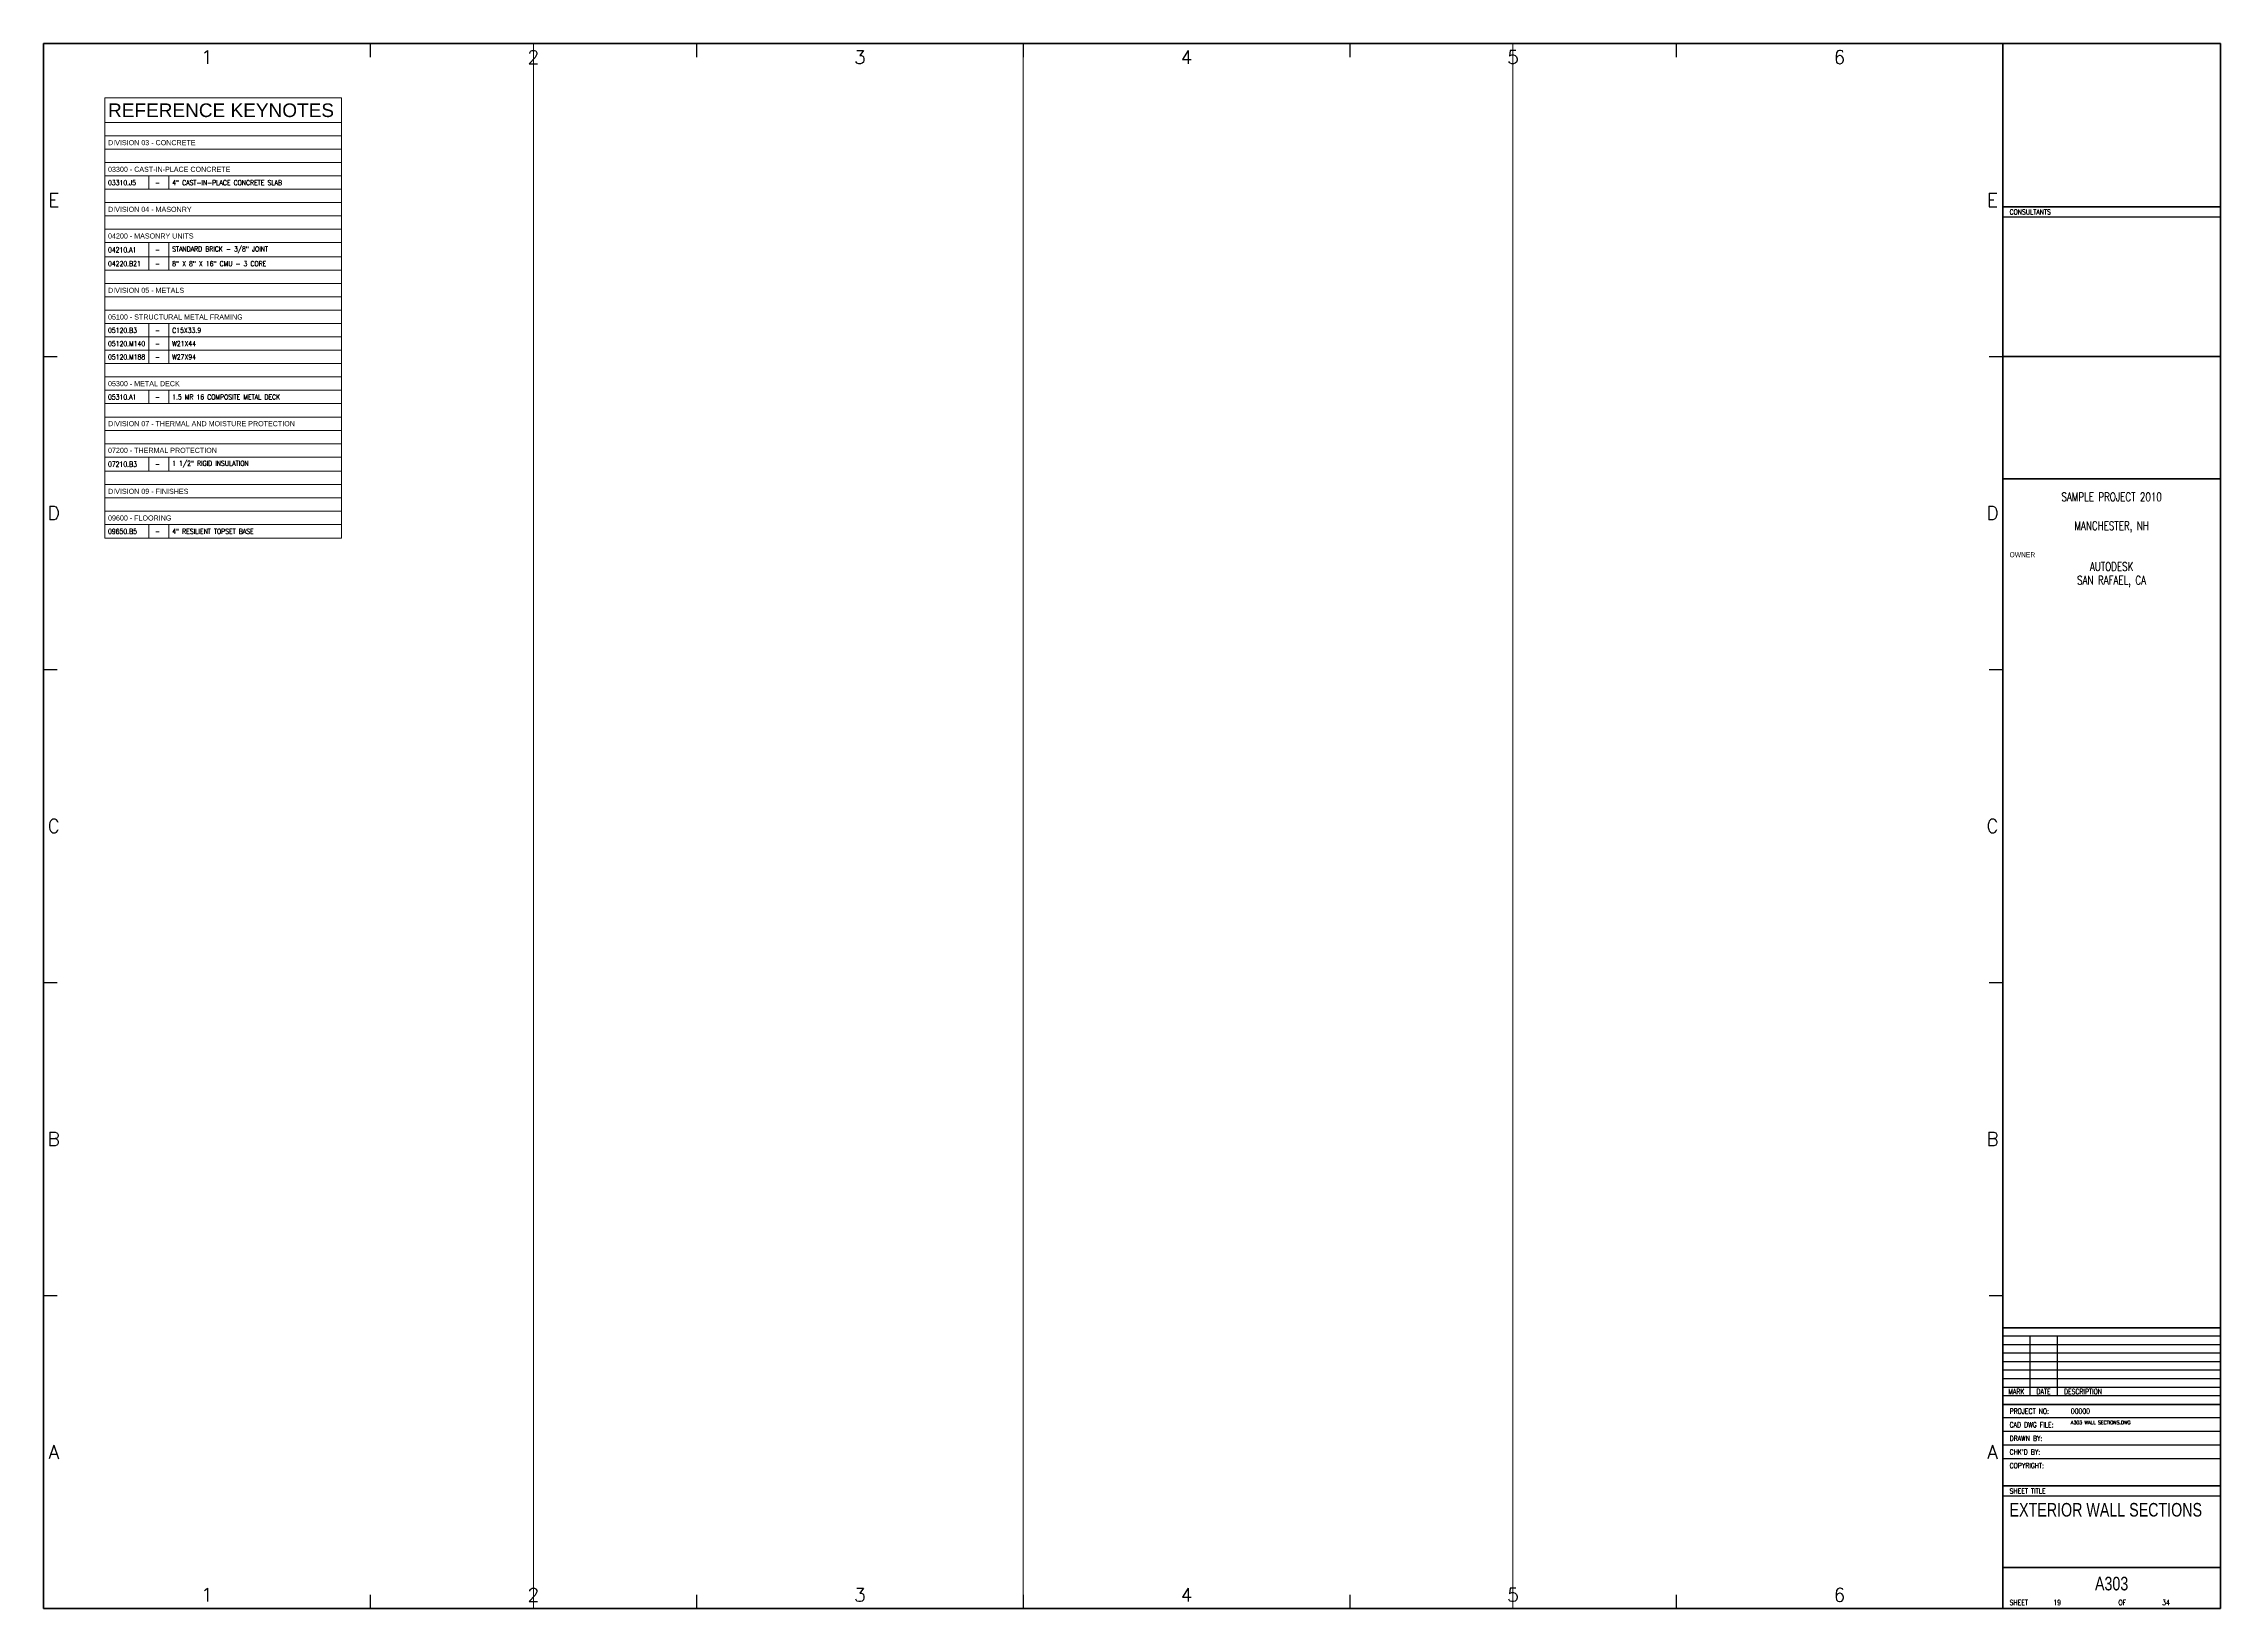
# Paper-space layout 'A302 Wall Sections' of a CAD drawing. Header units: inches. Extents: x 0 to 40, y 0 to 28.8.
import ezdxf
from ezdxf.enums import TextEntityAlignment as Align

# ---------------------------------------------------------------- set-up
doc = ezdxf.new("R2010")
doc.units = ezdxf.units.IN
doc.header["$LTSCALE"] = 0.5
doc.header["$MEASUREMENT"] = 0
doc.layers.get('0').update_dxf_attribs({"lineweight": 18})
doc.layers.get('Defpoints').update_dxf_attribs({"color": 140, "lineweight": 18})
for name, color, linetype, lineweight in [('A-Anno-Note', 231, 'Continuous', 25), ('A-Anno-Titl', 233, 'Continuous', 50), ('A-Anno-Titl-Bdry', 239, 'Continuous', 200), ('A-Anno-Titl-Note', 231, 'Continuous', 25), ('A-Anno-Titl-Otln', 236, 'Continuous', 140), ('A-Anno-Titl-Thin', 231, 'Continuous', 25)]:
    doc.layers.add(name, color=color, linetype=linetype, lineweight=lineweight)
doc.layers.add('G-Anno-Nplt', color=140, linetype='Continuous', lineweight=18, plot=False)
doc.styles.add('Arch-Dim', font='romans.shx', dxfattribs={"width": 0.75})
doc.styles.add('RomanS', font='romans.shx')
doc.styles.add('Schedule-Header', font='arial.ttf')
doc.styles.add('Title-Fine', font='romans.shx', dxfattribs={"width": 0.75})
doc.styles.add('Title-Normal', font='arial.ttf', dxfattribs={"width": 0.75})

# ---------------------------------------------------------------- blocks, each defined once
blk = doc.blocks.new('*T5')
at = {"layer": 'A-Anno-Note', "color": 0, "linetype": 'ByBlock', "lineweight": -2, "transparency": 16777216}
for p, q in [((0, 0), (4.347, 0)), ((0, 0), (0, -0.453)), ((4.347, 0), (4.347, -0.453))]:
    blk.add_line(p, q, dxfattribs=at)
at = {"layer": 'Defpoints', "color": 8, "linetype": 'ByBlock', "lineweight": 0, "transparency": 16777216}
for p, q in [((0, -0.453), (4.347, -0.453)), ((0, -0.453), (0, -8.084)), ((0, -0.698), (4.347, -0.698)), ((4.347, -0.453), (4.347, -8.084)), ((0, -0.943), (4.347, -0.943)), ((0, -1.188), (4.347, -1.188)), ((0, -1.433), (4.347, -1.433)), ((0.809, -1.433), (0.809, -1.678)), ((1.179, -1.433), (1.179, -1.678)), ((0, -1.678), (4.347, -1.678)), ((0, -1.923), (4.347, -1.923)), ((0, -2.168), (4.347, -2.168)), ((0, -2.413), (4.347, -2.413)), ((0, -2.658), (4.347, -2.658)), ((0.809, -2.658), (0.809, -3.166)), ((1.179, -2.658), (1.179, -3.166)), ((0, -2.921), (4.347, -2.921)), ((0, -3.166), (4.347, -3.166)), ((0, -3.411), (4.347, -3.411)), ((0, -3.656), (4.347, -3.656)), ((0, -3.901), (4.347, -3.901)), ((0, -4.146), (4.347, -4.146)), ((0, -4.391), (4.347, -4.391)), ((0.809, -4.146), (0.809, -4.881)), ((1.179, -4.146), (1.179, -4.881)), ((0, -4.636), (4.347, -4.636)), ((0, -4.881), (4.347, -4.881)), ((0, -5.126), (4.347, -5.126)), ((0, -5.371), (4.347, -5.371)), ((0.809, -5.371), (0.809, -5.616)), ((1.179, -5.371), (1.179, -5.616)), ((0, -5.616), (4.347, -5.616)), ((0, -5.861), (4.347, -5.861)), ((0, -6.106), (4.347, -6.106)), ((0, -6.351), (4.347, -6.351)), ((0, -6.596), (4.347, -6.596)), ((0.809, -6.596), (0.809, -6.859)), ((1.179, -6.596), (1.179, -6.859)), ((0, -6.859), (4.347, -6.859)), ((0, -7.104), (4.347, -7.104)), ((0, -7.349), (4.347, -7.349)), ((0, -7.594), (4.347, -7.594)), ((0, -7.839), (4.347, -7.839)), ((0.809, -7.839), (0.809, -8.084)), ((1.179, -7.839), (1.179, -8.084)), ((0, -8.084), (4.347, -8.084))]:
    blk.add_line(p, q, dxfattribs=at)
at = {"layer": 'A-Anno-Note', "color": 0, "transparency": 16777216, "attachment_point": 4}
for s, insert, char_height, width, style in [('REFERENCE KEYNOTES', (0.06, -0.227), 0.25, 4.22668, 'Schedule-Header'), ('DIVISION 03 - CONCRETE', (0.06, -0.821), 0.09375, 4.22668, 'Schedule-Header'), ('03300 - CAST-IN-PLACE CONCRETE', (0.06, -1.311), 0.09375, 4.22668, 'Schedule-Header'), ('03310.J5', (0.06, -1.556), 0.0938, 0.68946, 'Title-Fine'), (' - ', (0.869, -1.556), 0.0938, 0.25, 'Title-Fine'), ('4" CAST-IN-PLACE CONCRETE SLAB', (1.239, -1.556), 0.09375, 3.04722, 'Title-Fine'), ('DIVISION 04 - MASONRY', (0.06, -2.046), 0.09375, 4.22668, 'Schedule-Header'), ('04200 - MASONRY UNITS', (0.06, -2.536), 0.09375, 4.22668, 'Schedule-Header'), ('04210.A1', (0.06, -2.79), 0.0938, 0.68946, 'Title-Fine'), (' - ', (0.869, -2.79), 0.0938, 0.25, 'Title-Fine'), ('STANDARD BRICK - 3/8" JOINT', (1.239, -2.79), 0.09375, 3.04722, 'Title-Fine'), ('04220.B21', (0.06, -3.044), 0.0938, 0.68946, 'Title-Fine'), (' - ', (0.869, -3.044), 0.0938, 0.25, 'Title-Fine'), ('8" X 8" X 16" CMU - 3 CORE', (1.239, -3.044), 0.09375, 3.04722, 'Title-Fine'), ('DIVISION 05 - METALS', (0.06, -3.534), 0.09375, 4.22668, 'Schedule-Header'), ('05100 - STRUCTURAL METAL FRAMING', (0.06, -4.024), 0.09375, 4.22668, 'Schedule-Header'), ('05120.B3', (0.06, -4.269), 0.0938, 0.68946, 'Title-Fine'), (' - ', (0.869, -4.269), 0.0938, 0.25, 'Title-Fine'), ('C15X33.9', (1.239, -4.269), 0.0938, 3.04722, 'Title-Fine'), ('05120.M140', (0.06, -4.514), 0.0938, 0.68946, 'Title-Fine'), ('05120.M188', (0.06, -4.759), 0.0938, 0.68946, 'Title-Fine'), (' - ', (0.869, -4.514), 0.0938, 0.25, 'Title-Fine'), (' - ', (0.869, -4.759), 0.0938, 0.25, 'Title-Fine'), ('W21X44', (1.239, -4.514), 0.0938, 3.04722, 'Title-Fine'), ('W27X94', (1.239, -4.759), 0.0938, 3.04722, 'Title-Fine'), ('05300 - METAL DECK', (0.06, -5.249), 0.09375, 4.22668, 'Schedule-Header'), ('05310.A1', (0.06, -5.494), 0.0938, 0.68946, 'Title-Fine'), (' - ', (0.869, -5.494), 0.0938, 0.25, 'Title-Fine'), ('1.5 MR 16 COMPOSITE METAL DECK', (1.239, -5.494), 0.09375, 3.04722, 'Title-Fine'), ('DIVISION 07 - THERMAL AND MOISTURE PROTECTION', (0.06, -5.984), 0.09375, 4.22668, 'Schedule-Header'), ('07200 - THERMAL PROTECTION', (0.06, -6.474), 0.09375, 4.22668, 'Schedule-Header'), ('07210.B3', (0.06, -6.728), 0.0938, 0.68946, 'Title-Fine'), (' - ', (0.869, -6.728), 0.0938, 0.25, 'Title-Fine'), ('1 1/2" RIGID INSULATION', (1.239, -6.728), 0.09375, 3.04722, 'Title-Fine'), ('DIVISION 09 - FINISHES', (0.06, -7.227), 0.09375, 4.22668, 'Schedule-Header'), ('09600 - FLOORING', (0.06, -7.717), 0.09375, 4.22668, 'Schedule-Header'), ('09650.B5', (0.06, -7.962), 0.0938, 0.68946, 'Title-Fine'), (' - ', (0.869, -7.962), 0.0938, 0.25, 'Title-Fine'), ('4" RESILIENT TOPSET BASE', (1.239, -7.962), 0.09375, 3.04722, 'Title-Fine')]:
    blk.add_mtext(s, dxfattribs=dict(at, insert=insert, char_height=char_height, width=width, style=style))

psp = doc.layouts.new('A302 Wall Sections')

# ---------------------------------------------------------------- linework, layer by layer
at = {"layer": 'A-Anno-Titl-Bdry'}
for p, q in [((36, 25.75), (40, 25.75)), ((36, 23), (40, 23)), ((40, 20.75), (36, 20.75)), ((40, 5.156), (36, 5.156)), ((40, 3.75), (36, 3.75)), ((40, 2.25), (36, 2.25)), ((40, 0.75), (36, 0.75))]:
    psp.add_line(p, q, dxfattribs=at)
at = {"layer": 'A-Anno-Titl-Otln'}
psp.add_line((36, 28.75), (36, 0), dxfattribs=at)
psp.add_lwpolyline([(0, 0), (40, 0), (40, 28.75), (0, 28.75)], close=True, dxfattribs=at)
at = {"layer": 'A-Anno-Titl-Thin'}
for p, q in [((6, 28.75), (6, 28.5)), ((12, 28.75), (12, 28.5)), ((18, 28.75), (18, 28.5)), ((24, 28.75), (24, 28.5)), ((30, 28.75), (30, 28.5)), ((40, 25.562), (36, 25.562)), ((0, 23), (0.25, 23)), ((35.75, 23), (36, 23)), ((0, 17.25), (0.25, 17.25)), ((35.75, 17.25), (36, 17.25)), ((0, 11.5), (0.25, 11.5)), ((35.75, 11.5), (36, 11.5)), ((0, 5.75), (0.25, 5.75)), ((35.75, 5.75), (36, 5.75)), ((40, 5), (36, 5)), ((40, 4.844), (36, 4.844)), ((36.5, 5), (36.5, 3.906)), ((37, 5), (37, 3.906)), ((40, 4.688), (36, 4.688)), ((40, 4.531), (36, 4.531)), ((40, 4.375), (36, 4.375)), ((40, 4.219), (36, 4.219)), ((40, 4.062), (36, 4.062)), ((40, 3.906), (36, 3.906)), ((40, 3.5), (36, 3.5)), ((40, 3.25), (36, 3.25)), ((40, 3), (36, 3)), ((40, 2.75), (36, 2.75)), ((40, 2.062), (36, 2.062)), ((6, 0.25), (6, 0)), ((12, 0.25), (12, 0)), ((18, 0.25), (18, 0)), ((24, 0.25), (24, 0)), ((30, 0.25), (30, 0))]:
    psp.add_line(p, q, dxfattribs=at)
at = {"layer": 'G-Anno-Nplt'}
for points in [[(9, 0), (9, 28.75), (18, 28.75), (18, 0)], [(18, 0), (18, 28.75), (27, 28.75), (27, 0)], [(27, 0), (27, 28.75), (36, 28.75), (36, 0)]]:
    psp.add_lwpolyline(points, close=True, dxfattribs=at)

# ---------------------------------------------------------------- block references
psp.add_blockref('*T5', (1.125, 27.75))

# ---------------------------------------------------------------- texts
at = {"layer": 'A-Anno-Titl', "style": 'RomanS'}
for s, p in [('1', (3, 28.5)), ('2', (9, 28.5)), ('3', (15, 28.5)), ('4', (21, 28.5)), ('5', (27, 28.5)), ('6', (33, 28.5)), ('E', (0.188, 25.875)), ('E', (35.812, 25.875)), ('D', (0.188, 20.125)), ('D', (35.812, 20.125)), ('C', (0.188, 14.375)), ('C', (35.812, 14.375)), ('B', (0.188, 8.625)), ('B', (35.812, 8.625)), ('A', (0.188, 2.875)), ('A', (35.812, 2.875)), ('1', (3, 0.25)), ('2', (9, 0.25)), ('3', (15, 0.25)), ('4', (21, 0.25)), ('5', (27, 0.25)), ('6', (33, 0.25))]:
    psp.add_text(s, height=0.25, dxfattribs=at).set_placement(p, align=Align.MIDDLE)
at = {"layer": 'A-Anno-Titl'}
for s, insert, char_height, width, attachment_point, style in [('SAMPLE PROJECT 2010', (38, 20.5), 0.15625, 3.76213, 2, 'Arch-Dim'), ('MANCHESTER, NH', (38, 19.969), 0.15625, 3.76213, 2, 'Arch-Dim'), ('AUTODESK', (38, 19.219), 0.1562, 3.76114, 2, 'Arch-Dim'), ('SAN RAFAEL, CA', (38, 18.969), 0.15625, 3.74076, 2, 'Arch-Dim'), ('00000', (37.25, 3.577), 0.0938, 2.625, 7, 'Title-Fine'), ('A303 WALL SECTIONS.DWG', (37.25, 3.448), 0.0625, 2.625, 1, 'RomanS'), ('EXTERIOR WALL SECTIONS', (36.125, 1.938), 0.25, 3.75, 1, 'Title-Normal'), ('A303', (38, 0.328), 0.25, 3.76152, 8, 'Title-Normal'), ('19', (37, 0.062), 0.0938, 1, 8, 'Arch-Dim'), ('34', (39, 0.062), 0.0938, 1, 8, 'Arch-Dim')]:
    psp.add_mtext(s, dxfattribs=dict(at, insert=insert, char_height=char_height, width=width, attachment_point=attachment_point, style=style))
at = {"layer": 'A-Anno-Titl-Note', "width": 0.75}
for s, height, style, p in [('CONSULTANTS', 0.09375, 'Title-Fine', (36.125, 25.609)), ('OWNER', 0.0938, 'Title-Normal', (36.125, 19.312)), ('DESCRIPTION', 0.09375, 'Title-Fine', (37.125, 3.938)), ('PROJECT NO:', 0.09375, 'Title-Fine', (36.125, 3.577)), ('CAD DWG FILE:', 0.09375, 'Title-Fine', (36.125, 3.327)), ("CHK'D BY:", 0.0938, 'Title-Fine', (36.125, 2.827)), ('DRAWN BY:', 0.0938, 'Title-Fine', (36.125, 3.077)), ('COPYRIGHT:', 0.0938, 'Title-Fine', (36.125, 2.577)), ('SHEET TITLE', 0.09375, 'Title-Fine', (36.125, 2.109)), ('SHEET', 0.0938, 'Title-Fine', (36.125, 0.062)), ('OF', 0.0938, 'Title-Fine', (38.125, 0.062))]:
    psp.add_text(s, height=height, dxfattribs=dict(at, style=style)).set_placement(p)
at = {"layer": 'A-Anno-Titl-Note', "style": 'Title-Fine', "width": 0.75}
for s, p in [('MARK', (36.25, 3.938)), ('DATE', (36.75, 3.938))]:
    psp.add_text(s, height=0.0938, dxfattribs=at).set_placement(p, align=Align.CENTER)

# ---------------------------------------------------------------- viewports
at = {"layer": 'G-Anno-Nplt'}
for center, view_center_point, status, frozen in [((13.5, 14.375), (5710.888, 450.93), 4, ['A-Anno-Titl', 'A-Anno-Titl-Bdry', 'A-Anno-Titl-Note', 'A-Anno-Titl-Otln', 'A-Anno-Titl-Thin', 'Defpoints']), ((22.5, 14.375), (4346.057, 450.93), 3, ['0', 'A-Anno-Titl', 'A-Anno-Titl-Bdry', 'A-Anno-Titl-Note', 'A-Anno-Titl-Otln', 'A-Anno-Titl-Thin', 'Defpoints'])]:
    vp = psp.add_viewport(center=center, size=(9, 28.75), view_center_point=view_center_point, view_height=920, status=status, dxfattribs=at)
    vp.frozen_layers = frozen
vp = psp.add_viewport(center=(31.5, 14.375), size=(9, 28.75), view_center_point=(3987.182, 450.93), view_height=920, dxfattribs=at)
vp.frozen_layers = ['0', 'A-Anno-Titl', 'A-Anno-Titl-Bdry', 'A-Anno-Titl-Note', 'A-Anno-Titl-Otln', 'A-Anno-Titl-Thin', 'Defpoints']

doc.saveas('drawing.dxf')
